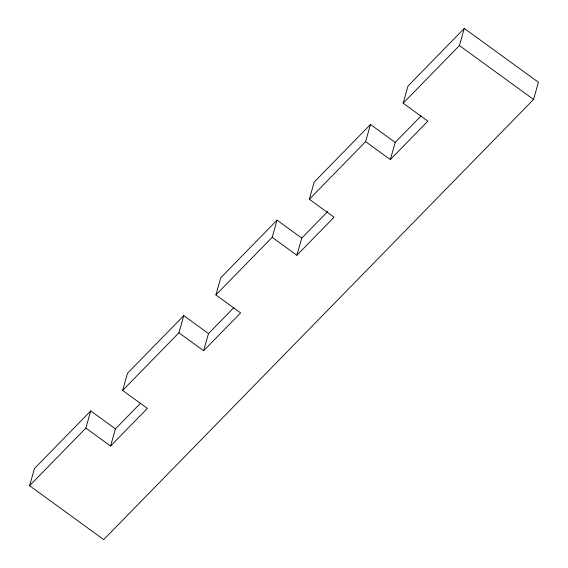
<?xml version="1.0" encoding="UTF-8"?>
<svg xmlns="http://www.w3.org/2000/svg" width="568" height="568" viewBox="0 0 568 568"><rect width="100%" height="100%" fill="white"/><g stroke="black" fill="none" stroke-linecap="round" stroke-linejoin="round"><path stroke-width="0.85" d="M390.33 159.58L395.186 142.426L370.478 124.463L365.622 141.624L390.33 159.58L427.853 121.154L403.145 103.198L408.001 86.038L464.29 28.4L538.414 82.282L533.558 99.443L103.71 539.6L29.586 485.718L34.442 468.557L90.724 410.92L115.432 428.883L110.582 446.043L85.874 428.08L90.724 410.92M110.582 446.043L147.353 408.385L122.645 390.422L127.502 373.268L183.791 315.63L208.499 333.586L203.642 350.747L178.934 332.784L183.791 315.63M203.642 350.747L240.605 312.897L215.897 294.934L220.753 277.78L277.042 220.143L301.75 238.106L296.894 255.259L272.186 237.296L277.042 220.143M296.894 255.259L334.041 217.217L309.333 199.261L314.189 182.101L370.478 124.463M403.145 103.198L459.434 45.561L464.29 28.4M29.586 485.718L85.874 428.08M122.645 390.422L178.934 332.784M215.897 294.934L272.186 237.296M309.333 199.261L365.622 141.624M115.432 428.883L140.566 403.152M208.499 333.586L233.753 307.728M301.75 238.106L327.75 211.474M395.186 142.426L421.023 115.964M459.434 45.561L533.558 99.443"/></g></svg>
